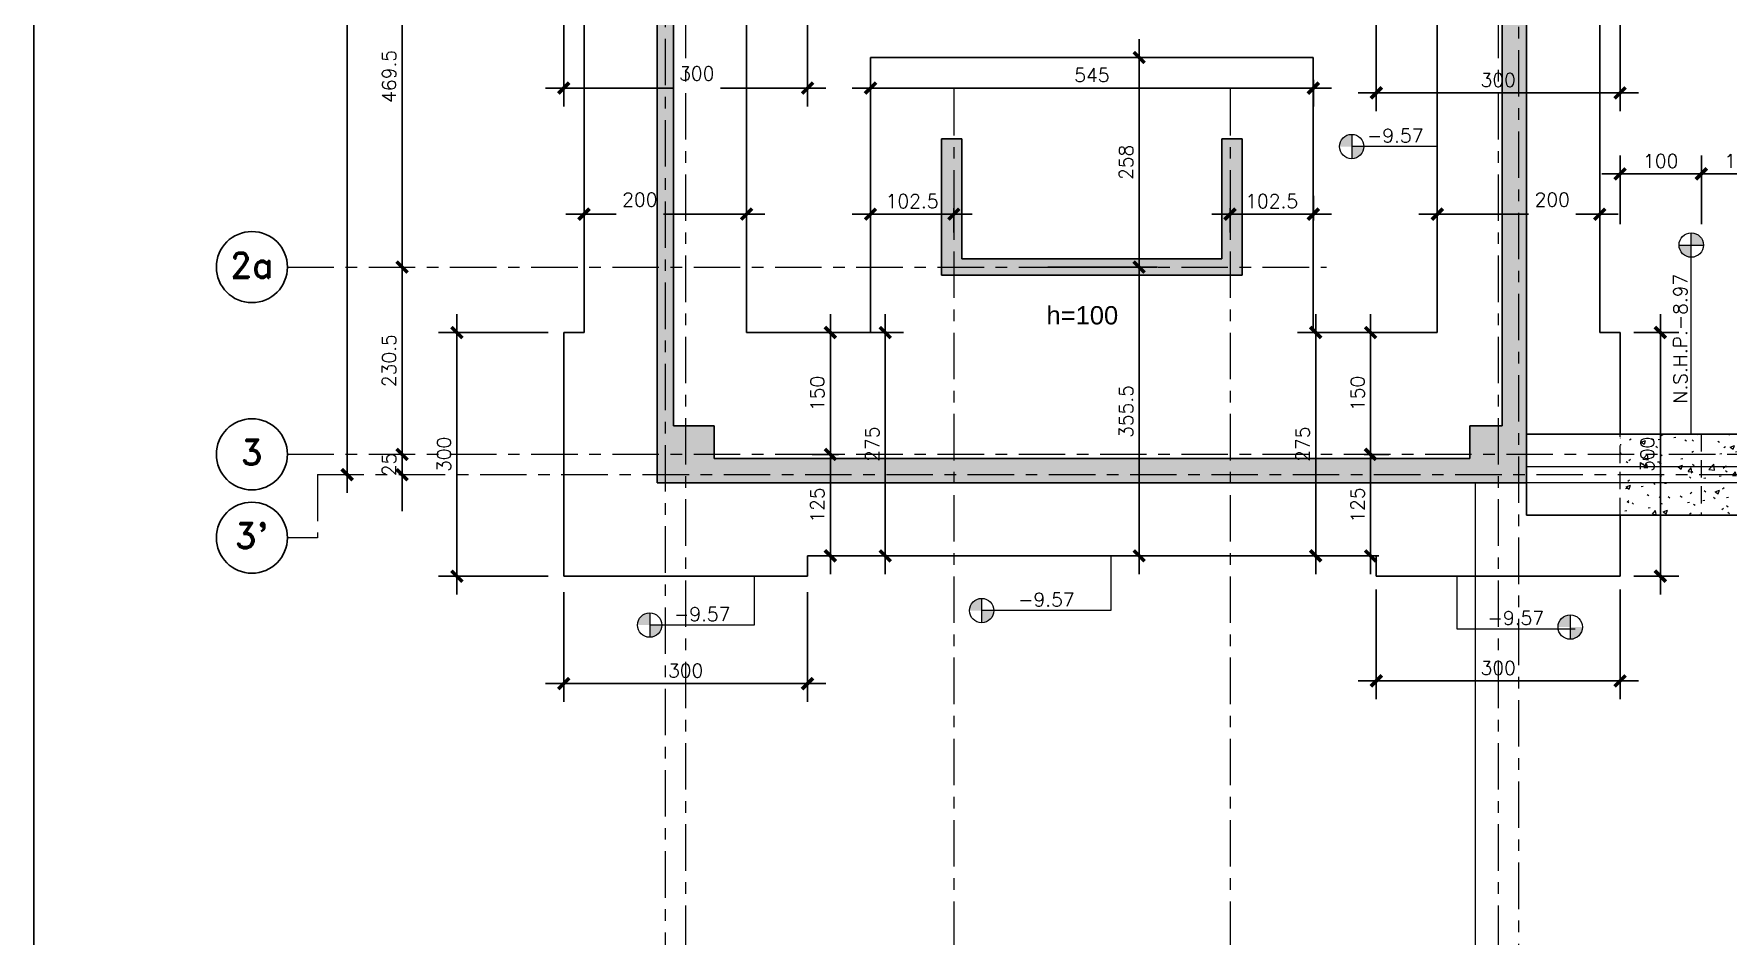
# Model space of a CAD drawing. Extents: x -4 to 6083, y -4 to 8618.
# Drawn here: x 0 to 2085, y 4202 to 5313 of the extents above; entities that cross this region are included whole.
import ezdxf

# ---------------------------------------------------------------- set-up
doc = ezdxf.new("R2010")
doc.units = 0
doc.header["$LTSCALE"] = 45
doc.header["$MEASUREMENT"] = 0
doc.linetypes.add('Grid Line', pattern=[2.2225, 1.27, -0.3175, 0.3175, -0.3175])
doc.linetypes.add('RLE-PROYECCION', pattern=[0.71438, 0.47625, -0.23813])
doc.layers.get('0').update_dxf_attribs({"linetype": 'CONTINUOUS'})
for name, color, linetype, lineweight in [('A-GENM', 6, 'CONTINUOUS', 15), ('RLE-EJE', 3, 'CONTINUOUS', 25), ('RLE-EJES', 1, 'Grid Line', 9), ('RLE-FUNDACION', 6, 'CONTINUOUS', 25), ('RLE-LOSA', 3, 'CONTINUOUS', 15), ('RLE-MURO', 5, 'CONTINUOUS', 25), ('RLE-NIVELES', 3, 'CONTINUOUS', 9), ('RLE-PROYECCION', 2, 'RLE-PROYECCION', 15), ('RLE-SOLID', 252, 'CONTINUOUS', 15), ('RLE-TEXTO-1', 9, 'CONTINUOUS', 9), ('RLE-VIGA', 3, 'CONTINUOUS', 15)]:
    doc.layers.add(name, color=color, linetype=linetype, lineweight=lineweight)
for name, color, linetype in [('RLA-COTAS', 2, 'CONTINUOUS'), ('RLA-COTAS1', 2, 'CONTINUOUS'), ('RLA-FORMATO', 7, 'CONTINUOUS'), ('RLA-SOLID', 252, 'CONTINUOUS')]:
    doc.layers.add(name, color=color, linetype=linetype)
doc.styles.add('Arial_3', font='arial.ttf', dxfattribs={"height": 16.875})
doc.styles.add('ROMAND', font='romand', dxfattribs={"height": 31.5})
doc.styles.add('ROMANS', font='ROMANS.shx', dxfattribs={"height": 16.875})
doc.dimstyles.new('ING-75', dxfattribs={"dimscale": 75, "dimtxt": 0.27, "dimasz": 0.3, "dimexe": 0, "dimexo": 0, "dimgap": 0.1, "dimtad": 1, "dimdec": 1, "dimzin": 12, "dimdsep": 46, "dimtxsty": 'ROMANS', "dimblk": 'TICK1', "dimblk1": 'TICK1', "dimblk2": 'TICK1', "dimcen": 0.09, "dimclrd": 2, "dimclre": 1, "dimclrt": 3, "dimadec": 0, "dimazin": 0, "dimtfac": 1, "dimtdec": 0, "dimtix": 1, "dimtmove": 2, "dimatfit": 3, "dimldrblk": 'TICK1', "dimfxl": 0, "dimfxlon": 1, "dimtolj": 1, "dimtzin": 0, "dimarcsym": 0})

# ---------------------------------------------------------------- blocks, each defined once
blk = doc.blocks.new('TICK1')
at = {"color": 2}
for points in [[(0, 0), (-1, 0)], [(0, 0), (1, 0)]]:
    blk.add_lwpolyline(points, dxfattribs=at)
at = {"color": 2, "const_width": 0.2}
blk.add_lwpolyline([(-0.3, -0.3), (0.3, 0.3)], dxfattribs=at)
blk = doc.blocks.new('*D49')
at = {"layer": 'RLA-COTAS', "color": 2, "lineweight": -2, "transparency": 16777216}
blk.add_line((385.6, 7252.6), (385.6, 4792.6), dxfattribs=at)
at = {"layer": 'RLA-COTAS', "color": 2, "lineweight": -2, "transparency": 16777216, "xscale": 22.5, "yscale": 22.5, "zscale": 22.5}
for p, rotation in [((385.6, 7275.1), 90), ((385.6, 4770.1), 270)]:
    blk.add_blockref('TICK1', p, dxfattribs=dict(at, rotation=rotation))
at = {"layer": 'RLA-COTAS', "color": 3, "transparency": 16777216, "insert": (369.7, 6022.6), "char_height": 16.88, "attachment_point": 5, "rotation": 90, "style": 'ROMANS'}
blk.add_mtext('\\A1;2505', dxfattribs=at)
blk = doc.blocks.new('*D57')
at = {"layer": 'RLA-COTAS', "color": 2, "lineweight": -2, "transparency": 16777216}
blk.add_line((453.1, 5472.6), (453.1, 5048.1), dxfattribs=at)
at = {"layer": 'RLA-COTAS', "color": 2, "lineweight": -2, "transparency": 16777216, "xscale": 22.5, "yscale": 22.5, "zscale": 22.5}
for p, rotation in [((453.1, 5495.1), 90), ((453.1, 5025.6), 270)]:
    blk.add_blockref('TICK1', p, dxfattribs=dict(at, rotation=rotation))
at = {"layer": 'RLA-COTAS', "color": 3, "transparency": 16777216, "insert": (437.2, 5260.4), "char_height": 16.88, "attachment_point": 5, "rotation": 90, "style": 'ROMANS'}
blk.add_mtext('\\A1;469.5', dxfattribs=at)
blk = doc.blocks.new('*D58')
at = {"layer": 'RLA-COTAS', "color": 2, "lineweight": -2, "transparency": 16777216}
blk.add_line((453.1, 5003.1), (453.1, 4817.6), dxfattribs=at)
at = {"layer": 'RLA-COTAS', "color": 2, "lineweight": -2, "transparency": 16777216, "xscale": 22.5, "yscale": 22.5, "zscale": 22.5}
for p, rotation in [((453.1, 5025.6), 90), ((453.1, 4795.1), 270)]:
    blk.add_blockref('TICK1', p, dxfattribs=dict(at, rotation=rotation))
at = {"layer": 'RLA-COTAS', "color": 3, "transparency": 16777216, "insert": (437.2, 4910.4), "char_height": 16.88, "attachment_point": 5, "rotation": 90, "style": 'ROMANS'}
blk.add_mtext('\\A1;230.5', dxfattribs=at)
blk = doc.blocks.new('*D59')
at = {"layer": 'RLA-COTAS', "color": 2, "lineweight": -2, "transparency": 16777216}
for p, q in [((453.1, 4817.6), (453.1, 4840.1)), ((453.1, 4795.1), (453.1, 4770.1)), ((453.1, 4747.6), (453.1, 4725.1))]:
    blk.add_line(p, q, dxfattribs=at)
at = {"layer": 'RLA-COTAS', "color": 2, "lineweight": -2, "transparency": 16777216, "xscale": 22.5, "yscale": 22.5, "zscale": 22.5}
for p, rotation in [((453.1, 4795.1), 270), ((453.1, 4770.1), 90)]:
    blk.add_blockref('TICK1', p, dxfattribs=dict(at, rotation=rotation))
at = {"layer": 'RLA-COTAS', "color": 3, "transparency": 16777216, "insert": (437.2, 4782.6), "char_height": 16.88, "attachment_point": 5, "rotation": 90, "style": 'ROMANS'}
blk.add_mtext('\\A1;25', dxfattribs=at)
blk = doc.blocks.new('*D60')
at = {"layer": 'RLA-COTAS1', "color": 1, "lineweight": -2, "transparency": 16777216}
for p, q in [((652.1, 4625.4), (652.1, 4490.4)), ((952.1, 4625.4), (952.1, 4490.4))]:
    blk.add_line(p, q, dxfattribs=at)
at = {"layer": 'RLA-COTAS1', "color": 2, "lineweight": -2, "transparency": 16777216}
blk.add_line((674.6, 4512.9), (929.6, 4512.9), dxfattribs=at)
at = {"layer": 'RLA-COTAS1', "color": 2, "lineweight": -2, "transparency": 16777216, "xscale": 22.5, "yscale": 22.5, "zscale": 22.5, "rotation": 180}
blk.add_blockref('TICK1', (652.1, 4512.9), dxfattribs=at)
at = {"layer": 'RLA-COTAS1', "color": 2, "lineweight": -2, "transparency": 16777216, "xscale": 22.5, "yscale": 22.5, "zscale": 22.5}
blk.add_blockref('TICK1', (952.1, 4512.9), dxfattribs=at)
at = {"layer": 'RLA-COTAS1', "color": 3, "transparency": 16777216, "insert": (802.1, 4528.9), "char_height": 16.88, "attachment_point": 5, "style": 'ROMANS'}
blk.add_mtext('\\A1;300', dxfattribs=at)
blk = doc.blocks.new('*D61')
at = {"layer": 'RLA-COTAS1', "color": 1, "lineweight": -2, "transparency": 16777216}
for p, q in [((633.1, 4945.1), (498.1, 4945.1)), ((633.1, 4645.1), (498.1, 4645.1))]:
    blk.add_line(p, q, dxfattribs=at)
at = {"layer": 'RLA-COTAS1', "color": 2, "lineweight": -2, "transparency": 16777216}
blk.add_line((520.6, 4667.6), (520.6, 4922.6), dxfattribs=at)
at = {"layer": 'RLA-COTAS1', "color": 2, "lineweight": -2, "transparency": 16777216, "xscale": 22.5, "yscale": 22.5, "zscale": 22.5}
for p, rotation in [((520.6, 4945.1), 90), ((520.6, 4645.1), 270)]:
    blk.add_blockref('TICK1', p, dxfattribs=dict(at, rotation=rotation))
at = {"layer": 'RLA-COTAS1', "color": 3, "transparency": 16777216, "insert": (504.7, 4795.1), "char_height": 16.88, "attachment_point": 5, "rotation": 90, "style": 'ROMANS'}
blk.add_mtext('\\A1;300', dxfattribs=at)
blk = doc.blocks.new('*D62')
at = {"layer": 'RLA-COTAS1', "color": 1, "lineweight": -2, "transparency": 16777216}
for p, q in [((1652.1, 4628.7), (1652.1, 4493.7)), ((1952.1, 4628.7), (1952.1, 4493.7))]:
    blk.add_line(p, q, dxfattribs=at)
at = {"layer": 'RLA-COTAS1', "color": 2, "lineweight": -2, "transparency": 16777216}
blk.add_line((1674.6, 4516.2), (1929.6, 4516.2), dxfattribs=at)
at = {"layer": 'RLA-COTAS1', "color": 2, "lineweight": -2, "transparency": 16777216, "xscale": 22.5, "yscale": 22.5, "zscale": 22.5, "rotation": 180}
blk.add_blockref('TICK1', (1652.1, 4516.2), dxfattribs=at)
at = {"layer": 'RLA-COTAS1', "color": 2, "lineweight": -2, "transparency": 16777216, "xscale": 22.5, "yscale": 22.5, "zscale": 22.5}
blk.add_blockref('TICK1', (1952.1, 4516.2), dxfattribs=at)
at = {"layer": 'RLA-COTAS1', "color": 3, "transparency": 16777216, "insert": (1802.1, 4532.2), "char_height": 16.88, "attachment_point": 5, "style": 'ROMANS'}
blk.add_mtext('\\A1;300', dxfattribs=at)
blk = doc.blocks.new('*D63')
at = {"layer": 'RLA-COTAS1', "color": 1, "lineweight": -2, "transparency": 16777216}
for p, q in [((1969.1, 4945.1), (2024.2, 4945.1)), ((1969.1, 4645.1), (2024.2, 4645.1))]:
    blk.add_line(p, q, dxfattribs=at)
at = {"layer": 'RLA-COTAS1', "color": 2, "lineweight": -2, "transparency": 16777216}
blk.add_line((2001.7, 4922.6), (2001.7, 4667.6), dxfattribs=at)
at = {"layer": 'RLA-COTAS1', "color": 2, "lineweight": -2, "transparency": 16777216, "xscale": 22.5, "yscale": 22.5, "zscale": 22.5}
for p, rotation in [((2001.7, 4945.1), 90), ((2001.7, 4645.1), 270)]:
    blk.add_blockref('TICK1', p, dxfattribs=dict(at, rotation=rotation))
at = {"layer": 'RLA-COTAS1', "color": 3, "transparency": 16777216, "insert": (1985.7, 4795.1), "char_height": 16.88, "attachment_point": 5, "rotation": 90, "style": 'ROMANS'}
blk.add_mtext('\\A1;300', dxfattribs=at)
blk = doc.blocks.new('*D64')
at = {"layer": 'RLA-COTAS1', "color": 1, "lineweight": -2, "transparency": 16777216}
for p, q in [((1652.1, 5352.6), (1652.1, 5217.6)), ((1952.1, 5352.6), (1952.1, 5217.6))]:
    blk.add_line(p, q, dxfattribs=at)
at = {"layer": 'RLA-COTAS1', "color": 2, "lineweight": -2, "transparency": 16777216}
blk.add_line((1674.6, 5240.1), (1929.6, 5240.1), dxfattribs=at)
at = {"layer": 'RLA-COTAS1', "color": 2, "lineweight": -2, "transparency": 16777216, "xscale": 22.5, "yscale": 22.5, "zscale": 22.5, "rotation": 180}
blk.add_blockref('TICK1', (1652.1, 5240.1), dxfattribs=at)
at = {"layer": 'RLA-COTAS1', "color": 2, "lineweight": -2, "transparency": 16777216, "xscale": 22.5, "yscale": 22.5, "zscale": 22.5}
blk.add_blockref('TICK1', (1952.1, 5240.1), dxfattribs=at)
at = {"layer": 'RLA-COTAS1', "color": 3, "transparency": 16777216, "insert": (1802.1, 5256), "char_height": 16.88, "attachment_point": 5, "style": 'ROMANS'}
blk.add_mtext('\\A1;300', dxfattribs=at)
blk = doc.blocks.new('*D99')
at = {"layer": 'RLA-COTAS1', "color": 1, "lineweight": -2, "transparency": 16777216}
for p, q in [((677.1, 5110.4), (677.1, 5068.3)), ((877.1, 5101), (877.1, 5068.3))]:
    blk.add_line(p, q, dxfattribs=at)
at = {"layer": 'RLA-COTAS1', "color": 2, "lineweight": -2, "transparency": 16777216}
for p, q in [((699.6, 5090.8), (716.5, 5090.8)), ((854.6, 5090.8), (774.9, 5090.8))]:
    blk.add_line(p, q, dxfattribs=at)
at = {"layer": 'RLA-COTAS1', "color": 2, "lineweight": -2, "transparency": 16777216, "xscale": 22.5, "yscale": 22.5, "zscale": 22.5, "rotation": 180}
blk.add_blockref('TICK1', (677.1, 5090.8), dxfattribs=at)
at = {"layer": 'RLA-COTAS1', "color": 2, "lineweight": -2, "transparency": 16777216, "xscale": 22.5, "yscale": 22.5, "zscale": 22.5}
blk.add_blockref('TICK1', (877.1, 5090.8), dxfattribs=at)
at = {"layer": 'RLA-COTAS1', "color": 3, "transparency": 16777216, "insert": (724, 5117.2), "char_height": 16.88, "attachment_point": 1, "line_spacing_factor": 0.941778, "style": 'ROMANS'}
blk.add_mtext('\\A1;200', dxfattribs=at)
blk = doc.blocks.new('*D100')
at = {"layer": 'RLA-COTAS1', "color": 1, "lineweight": -2, "transparency": 16777216}
for p, q in [((1029.6, 5098.3), (1029.6, 5068.3)), ((1132.1, 5098.3), (1132.1, 5068.3))]:
    blk.add_line(p, q, dxfattribs=at)
at = {"layer": 'RLA-COTAS1', "color": 2, "lineweight": -2, "transparency": 16777216}
blk.add_line((1052.1, 5090.8), (1109.6, 5090.8), dxfattribs=at)
at = {"layer": 'RLA-COTAS1', "color": 2, "lineweight": -2, "transparency": 16777216, "xscale": 22.5, "yscale": 22.5, "zscale": 22.5, "rotation": 180}
blk.add_blockref('TICK1', (1029.6, 5090.8), dxfattribs=at)
at = {"layer": 'RLA-COTAS1', "color": 2, "lineweight": -2, "transparency": 16777216, "xscale": 22.5, "yscale": 22.5, "zscale": 22.5}
blk.add_blockref('TICK1', (1132.1, 5090.8), dxfattribs=at)
at = {"layer": 'RLA-COTAS1', "color": 3, "transparency": 16777216, "insert": (1080.8, 5106.8), "char_height": 16.88, "attachment_point": 5, "style": 'ROMANS'}
blk.add_mtext('\\A1;102.5', dxfattribs=at)
blk = doc.blocks.new('*D101')
at = {"layer": 'RLA-COTAS1', "color": 1, "lineweight": -2, "transparency": 16777216}
for p, q in [((1574.6, 5083), (1574.6, 5113.3)), ((1472.1, 5098.3), (1472.1, 5068.3))]:
    blk.add_line(p, q, dxfattribs=at)
at = {"layer": 'RLA-COTAS1', "color": 2, "lineweight": -2, "transparency": 16777216}
blk.add_line((1494.6, 5090.8), (1552.1, 5090.8), dxfattribs=at)
at = {"layer": 'RLA-COTAS1', "color": 2, "lineweight": -2, "transparency": 16777216, "xscale": 22.5, "yscale": 22.5, "zscale": 22.5, "rotation": 180}
blk.add_blockref('TICK1', (1472.1, 5090.8), dxfattribs=at)
at = {"layer": 'RLA-COTAS1', "color": 2, "lineweight": -2, "transparency": 16777216, "xscale": 22.5, "yscale": 22.5, "zscale": 22.5}
blk.add_blockref('TICK1', (1574.6, 5090.8), dxfattribs=at)
at = {"layer": 'RLA-COTAS1', "color": 3, "transparency": 16777216, "insert": (1523.3, 5106.8), "char_height": 16.88, "attachment_point": 5, "style": 'ROMANS'}
blk.add_mtext('\\A1;102.5', dxfattribs=at)
blk = doc.blocks.new('*D103')
at = {"layer": 'RLA-COTAS1', "color": 1, "lineweight": -2, "transparency": 16777216}
for p, q in [((652.1, 5358.5), (652.1, 5223.5)), ((952.1, 5358.5), (952.1, 5223.5))]:
    blk.add_line(p, q, dxfattribs=at)
at = {"layer": 'RLA-COTAS1', "color": 2, "lineweight": -2, "transparency": 16777216}
for p, q in [((674.6, 5246), (786.6, 5246)), ((929.6, 5246), (845, 5246))]:
    blk.add_line(p, q, dxfattribs=at)
at = {"layer": 'RLA-COTAS1', "color": 2, "lineweight": -2, "transparency": 16777216, "xscale": 22.5, "yscale": 22.5, "zscale": 22.5, "rotation": 180}
blk.add_blockref('TICK1', (652.1, 5246), dxfattribs=at)
at = {"layer": 'RLA-COTAS1', "color": 2, "lineweight": -2, "transparency": 16777216, "xscale": 22.5, "yscale": 22.5, "zscale": 22.5}
blk.add_blockref('TICK1', (952.1, 5246), dxfattribs=at)
at = {"layer": 'RLA-COTAS1', "color": 3, "transparency": 16777216, "insert": (794.1, 5272.4), "char_height": 16.88, "attachment_point": 1, "line_spacing_factor": 0.941778, "style": 'ROMANS'}
blk.add_mtext('\\A1;300', dxfattribs=at)
blk = doc.blocks.new('*D104')
at = {"layer": 'RLA-COTAS1', "color": 1, "lineweight": -2, "transparency": 16777216}
for p, q in [((987.7, 4945.1), (957.7, 4945.1)), ((990.4, 4795.1), (957.7, 4795.1))]:
    blk.add_line(p, q, dxfattribs=at)
at = {"layer": 'RLA-COTAS1', "color": 2, "lineweight": -2, "transparency": 16777216}
blk.add_line((980.2, 4922.6), (980.2, 4817.6), dxfattribs=at)
at = {"layer": 'RLA-COTAS1', "color": 2, "lineweight": -2, "transparency": 16777216, "xscale": 22.5, "yscale": 22.5, "zscale": 22.5}
for p, rotation in [((980.2, 4945.1), 90), ((980.2, 4795.1), 270)]:
    blk.add_blockref('TICK1', p, dxfattribs=dict(at, rotation=rotation))
at = {"layer": 'RLA-COTAS1', "color": 3, "transparency": 16777216, "insert": (964.3, 4870.1), "char_height": 16.88, "attachment_point": 5, "rotation": 90, "style": 'ROMANS'}
blk.add_mtext('\\A1;150', dxfattribs=at)
blk = doc.blocks.new('*D105')
at = {"layer": 'RLA-COTAS1', "color": 1, "lineweight": -2, "transparency": 16777216}
for p, q in [((990.4, 4795.1), (957.7, 4795.1)), ((990.4, 4670.1), (957.7, 4670.1))]:
    blk.add_line(p, q, dxfattribs=at)
at = {"layer": 'RLA-COTAS1', "color": 2, "lineweight": -2, "transparency": 16777216}
blk.add_line((980.2, 4772.6), (980.2, 4692.6), dxfattribs=at)
at = {"layer": 'RLA-COTAS1', "color": 2, "lineweight": -2, "transparency": 16777216, "xscale": 22.5, "yscale": 22.5, "zscale": 22.5}
for p, rotation in [((980.2, 4795.1), 90), ((980.2, 4670.1), 270)]:
    blk.add_blockref('TICK1', p, dxfattribs=dict(at, rotation=rotation))
at = {"layer": 'RLA-COTAS1', "color": 3, "transparency": 16777216, "insert": (964.3, 4732.6), "char_height": 16.88, "attachment_point": 5, "rotation": 90, "style": 'ROMANS'}
blk.add_mtext('\\A1;125', dxfattribs=at)
blk = doc.blocks.new('*D106')
at = {"layer": 'RLA-COTAS1', "color": 1, "lineweight": -2, "transparency": 16777216}
for p, q in [((935.2, 4945.1), (1070.2, 4945.1)), ((963.8, 4670.1), (1070.2, 4670.1))]:
    blk.add_line(p, q, dxfattribs=at)
at = {"layer": 'RLA-COTAS1', "color": 2, "lineweight": -2, "transparency": 16777216}
blk.add_line((1047.7, 4692.6), (1047.7, 4922.6), dxfattribs=at)
at = {"layer": 'RLA-COTAS1', "color": 2, "lineweight": -2, "transparency": 16777216, "xscale": 22.5, "yscale": 22.5, "zscale": 22.5}
for p, rotation in [((1047.7, 4945.1), 90), ((1047.7, 4670.1), 270)]:
    blk.add_blockref('TICK1', p, dxfattribs=dict(at, rotation=rotation))
at = {"layer": 'RLA-COTAS1', "color": 3, "transparency": 16777216, "insert": (1031.8, 4807.6), "char_height": 16.88, "attachment_point": 5, "rotation": 90, "style": 'ROMANS'}
blk.add_mtext('\\A1;275', dxfattribs=at)
blk = doc.blocks.new('*D107')
at = {"layer": 'RLA-COTAS1', "color": 1, "lineweight": -2, "transparency": 16777216}
for p, q in [((1247.7, 5025.6), (1382.7, 5025.6)), ((1340.6, 4670.1), (1382.7, 4670.1))]:
    blk.add_line(p, q, dxfattribs=at)
at = {"layer": 'RLA-COTAS1', "color": 2, "lineweight": -2, "transparency": 16777216}
blk.add_line((1360.2, 4692.6), (1360.2, 5003.1), dxfattribs=at)
at = {"layer": 'RLA-COTAS1', "color": 2, "lineweight": -2, "transparency": 16777216, "xscale": 22.5, "yscale": 22.5, "zscale": 22.5}
for p, rotation in [((1360.2, 5025.6), 90), ((1360.2, 4670.1), 270)]:
    blk.add_blockref('TICK1', p, dxfattribs=dict(at, rotation=rotation))
at = {"layer": 'RLA-COTAS1', "color": 3, "transparency": 16777216, "insert": (1344.2, 4847.9), "char_height": 16.88, "attachment_point": 5, "rotation": 90, "style": 'ROMANS'}
blk.add_mtext('\\A1;355.5', dxfattribs=at)
blk = doc.blocks.new('*D108')
at = {"layer": 'RLA-COTAS1', "color": 1, "lineweight": -2, "transparency": 16777216}
for p, q in [((1340.6, 5283.6), (1382.7, 5283.6)), ((1247.7, 5025.6), (1382.7, 5025.6))]:
    blk.add_line(p, q, dxfattribs=at)
at = {"layer": 'RLA-COTAS1', "color": 2, "lineweight": -2, "transparency": 16777216}
blk.add_line((1360.2, 5048.1), (1360.2, 5261.1), dxfattribs=at)
at = {"layer": 'RLA-COTAS1', "color": 2, "lineweight": -2, "transparency": 16777216, "xscale": 22.5, "yscale": 22.5, "zscale": 22.5}
for p, rotation in [((1360.2, 5283.6), 90), ((1360.2, 5025.6), 270)]:
    blk.add_blockref('TICK1', p, dxfattribs=dict(at, rotation=rotation))
at = {"layer": 'RLA-COTAS1', "color": 3, "transparency": 16777216, "insert": (1344.2, 5154.6), "char_height": 16.88, "attachment_point": 5, "rotation": 90, "style": 'ROMANS'}
blk.add_mtext('\\A1;258', dxfattribs=at)
blk = doc.blocks.new('*D109')
at = {"layer": 'RLA-COTAS1', "color": 1, "lineweight": -2, "transparency": 16777216}
for p, q in [((1574.6, 5256.2), (1574.6, 5223.5)), ((1029.6, 5253.5), (1029.6, 5223.5))]:
    blk.add_line(p, q, dxfattribs=at)
at = {"layer": 'RLA-COTAS1', "color": 2, "lineweight": -2, "transparency": 16777216}
blk.add_line((1052.1, 5246), (1552.1, 5246), dxfattribs=at)
at = {"layer": 'RLA-COTAS1', "color": 2, "lineweight": -2, "transparency": 16777216, "xscale": 22.5, "yscale": 22.5, "zscale": 22.5, "rotation": 180}
blk.add_blockref('TICK1', (1029.6, 5246), dxfattribs=at)
at = {"layer": 'RLA-COTAS1', "color": 2, "lineweight": -2, "transparency": 16777216, "xscale": 22.5, "yscale": 22.5, "zscale": 22.5}
blk.add_blockref('TICK1', (1574.6, 5246), dxfattribs=at)
at = {"layer": 'RLA-COTAS1', "color": 3, "transparency": 16777216, "insert": (1302.1, 5262), "char_height": 16.88, "attachment_point": 5, "style": 'ROMANS'}
blk.add_mtext('\\A1;545', dxfattribs=at)
blk = doc.blocks.new('*D110')
at = {"layer": 'RLA-COTAS1', "color": 1, "lineweight": -2, "transparency": 16777216}
for p, q in [((1727.1, 5098.3), (1727.1, 5068.3)), ((1927.1, 5098.3), (1927.1, 5068.3))]:
    blk.add_line(p, q, dxfattribs=at)
at = {"layer": 'RLA-COTAS1', "color": 2, "lineweight": -2, "transparency": 16777216}
for p, q in [((1749.6, 5090.8), (1839.4, 5090.8)), ((1904.6, 5090.8), (1897.8, 5090.8))]:
    blk.add_line(p, q, dxfattribs=at)
at = {"layer": 'RLA-COTAS1', "color": 2, "lineweight": -2, "transparency": 16777216, "xscale": 22.5, "yscale": 22.5, "zscale": 22.5, "rotation": 180}
blk.add_blockref('TICK1', (1727.1, 5090.8), dxfattribs=at)
at = {"layer": 'RLA-COTAS1', "color": 2, "lineweight": -2, "transparency": 16777216, "xscale": 22.5, "yscale": 22.5, "zscale": 22.5}
blk.add_blockref('TICK1', (1927.1, 5090.8), dxfattribs=at)
at = {"layer": 'RLA-COTAS1', "color": 3, "transparency": 16777216, "insert": (1846.9, 5117.2), "char_height": 16.88, "attachment_point": 1, "line_spacing_factor": 0.941778, "style": 'ROMANS'}
blk.add_mtext('\\A1;200', dxfattribs=at)
blk = doc.blocks.new('*D111')
at = {"layer": 'RLA-COTAS1', "color": 1, "lineweight": -2, "transparency": 16777216}
for p, q in [((1637.2, 4945.1), (1667.5, 4945.1)), ((1637.2, 4795.1), (1667.5, 4795.1))]:
    blk.add_line(p, q, dxfattribs=at)
at = {"layer": 'RLA-COTAS1', "color": 2, "lineweight": -2, "transparency": 16777216}
blk.add_line((1645, 4922.6), (1645, 4817.6), dxfattribs=at)
at = {"layer": 'RLA-COTAS1', "color": 2, "lineweight": -2, "transparency": 16777216, "xscale": 22.5, "yscale": 22.5, "zscale": 22.5}
for p, rotation in [((1645, 4945.1), 90), ((1645, 4795.1), 270)]:
    blk.add_blockref('TICK1', p, dxfattribs=dict(at, rotation=rotation))
at = {"layer": 'RLA-COTAS1', "color": 3, "transparency": 16777216, "insert": (1629.1, 4870.1), "char_height": 16.88, "attachment_point": 5, "rotation": 90, "style": 'ROMANS'}
blk.add_mtext('\\A1;150', dxfattribs=at)
blk = doc.blocks.new('*D112')
at = {"layer": 'RLA-COTAS1', "color": 1, "lineweight": -2, "transparency": 16777216}
for p, q in [((1637.2, 4795.1), (1667.5, 4795.1)), ((1655.2, 4670.1), (1622.5, 4670.1))]:
    blk.add_line(p, q, dxfattribs=at)
at = {"layer": 'RLA-COTAS1', "color": 2, "lineweight": -2, "transparency": 16777216}
blk.add_line((1645, 4772.6), (1645, 4692.6), dxfattribs=at)
at = {"layer": 'RLA-COTAS1', "color": 2, "lineweight": -2, "transparency": 16777216, "xscale": 22.5, "yscale": 22.5, "zscale": 22.5}
for p, rotation in [((1645, 4795.1), 90), ((1645, 4670.1), 270)]:
    blk.add_blockref('TICK1', p, dxfattribs=dict(at, rotation=rotation))
at = {"layer": 'RLA-COTAS1', "color": 3, "transparency": 16777216, "insert": (1629.1, 4732.6), "char_height": 16.88, "attachment_point": 5, "rotation": 90, "style": 'ROMANS'}
blk.add_mtext('\\A1;125', dxfattribs=at)
blk = doc.blocks.new('*D113')
at = {"layer": 'RLA-COTAS1', "color": 1, "lineweight": -2, "transparency": 16777216}
for p, q in [((1625.5, 4945.1), (1555, 4945.1)), ((1605.1, 4670.1), (1555, 4670.1))]:
    blk.add_line(p, q, dxfattribs=at)
at = {"layer": 'RLA-COTAS1', "color": 2, "lineweight": -2, "transparency": 16777216}
blk.add_line((1577.5, 4922.6), (1577.5, 4692.6), dxfattribs=at)
at = {"layer": 'RLA-COTAS1', "color": 2, "lineweight": -2, "transparency": 16777216, "xscale": 22.5, "yscale": 22.5, "zscale": 22.5}
for p, rotation in [((1577.5, 4945.1), 90), ((1577.5, 4670.1), 270)]:
    blk.add_blockref('TICK1', p, dxfattribs=dict(at, rotation=rotation))
at = {"layer": 'RLA-COTAS1', "color": 3, "transparency": 16777216, "insert": (1561.6, 4807.6), "char_height": 16.88, "attachment_point": 5, "rotation": 90, "style": 'ROMANS'}
blk.add_mtext('\\A1;275', dxfattribs=at)
blk = doc.blocks.new('*D178')
at = {"layer": 'RLA-COTAS1', "color": 1, "lineweight": -2, "transparency": 16777216}
for p, q in [((1952.1, 5078.3), (1952.1, 5162.9)), ((2052.1, 5078.3), (2052.1, 5162.9))]:
    blk.add_line(p, q, dxfattribs=at)
at = {"layer": 'RLA-COTAS1', "color": 2, "lineweight": -2, "transparency": 16777216}
blk.add_line((1974.6, 5140.4), (2029.6, 5140.4), dxfattribs=at)
at = {"layer": 'RLA-COTAS1', "color": 2, "lineweight": -2, "transparency": 16777216, "xscale": 22.5, "yscale": 22.5, "zscale": 22.5, "rotation": 180}
blk.add_blockref('TICK1', (1952.1, 5140.4), dxfattribs=at)
at = {"layer": 'RLA-COTAS1', "color": 2, "lineweight": -2, "transparency": 16777216, "xscale": 22.5, "yscale": 22.5, "zscale": 22.5}
blk.add_blockref('TICK1', (2052.1, 5140.4), dxfattribs=at)
at = {"layer": 'RLA-COTAS1', "color": 3, "transparency": 16777216, "insert": (2002.1, 5156.3), "char_height": 16.88, "attachment_point": 5, "style": 'ROMANS'}
blk.add_mtext('\\A1;100', dxfattribs=at)
blk = doc.blocks.new('*D179')
at = {"layer": 'RLA-COTAS1', "color": 1, "lineweight": -2, "transparency": 16777216}
for p, q in [((2052.1, 5078.3), (2052.1, 5162.9)), ((2152.1, 5078.3), (2152.1, 5162.9))]:
    blk.add_line(p, q, dxfattribs=at)
at = {"layer": 'RLA-COTAS1', "color": 2, "lineweight": -2, "transparency": 16777216}
blk.add_line((2129.6, 5140.4), (2074.6, 5140.4), dxfattribs=at)
at = {"layer": 'RLA-COTAS1', "color": 2, "lineweight": -2, "transparency": 16777216, "xscale": 22.5, "yscale": 22.5, "zscale": 22.5, "rotation": 180}
blk.add_blockref('TICK1', (2052.1, 5140.4), dxfattribs=at)
at = {"layer": 'RLA-COTAS1', "color": 2, "lineweight": -2, "transparency": 16777216, "xscale": 22.5, "yscale": 22.5, "zscale": 22.5}
blk.add_blockref('TICK1', (2152.1, 5140.4), dxfattribs=at)
at = {"layer": 'RLA-COTAS1', "color": 3, "transparency": 16777216, "insert": (2102.1, 5156.3), "char_height": 16.88, "attachment_point": 5, "style": 'ROMANS'}
blk.add_mtext('\\A1;100', dxfattribs=at)

msp = doc.modelspace()

# ---------------------------------------------------------------- hatches: boundary and pattern name
at = {"layer": 'A-GENM'}
h = msp.add_hatch(dxfattribs=at)
h.set_pattern_fill('FP_1', color=1, style=0, pattern_type=2)
h.set_pattern_definition([(50, (2192.69, 3632.44), (54.6555, -4.7815), [5.715, -62.865]), (355, (2192.69, 3632.44), (-10.5728, 57.3166), [4.572, -50.292]), (100.451, (2197.245, 3632.04), (44.0828, 52.535), [4.857, -53.427]), (46.184, (2192.69, 3647.68), (81.3237, -12.613), [8.572, -94.297]), (96.636, (2199.47, 3646.63), (71.221, 74.2287), [7.286, -80.141]), (351.184, (2192.69, 3647.68), (71.2217, 74.2274), [6.858, -75.438]), (21, (2200.31, 3643.87), (45.4846, -30.6795), [5.715, -62.865]), (326, (2200.31, 3643.87), (18.5405, 55.256), [4.572, -50.292]), (71.451, (2204.1, 3641.31), (64.025, 24.5763), [4.857, -53.427]), (37.5, (2192.69, 3632.439), (0.9261, 25.36672), [2.515, -47.168, 2.515, -48.539, -50.483]), (37.5, (2192.69, 3632.439), (0.9261, 25.36672), [-100.736, 2.515, -47.968]), (7.5, (2192.69, 3632.44), (20.0456, 30.0546), [2.515, -26.594, 2.515, -46.025, -19.241]), (7.5, (2192.69, 3632.44), (20.0456, 30.0546), [-77.648, 2.515, -16.726]), (327.5, (2175.697, 3632.439), (40.6768, -1.71882), [2.515, -16.535, 2.515, -56.921, -78.867]), (327.5, (2175.697, 3632.439), (40.6768, -1.71882), [-78.486, 2.515, -76.352]), (317.5, (2168.077, 3632.44), (44.4383, 7.6279), [2.515, -22.25, 2.515, -36.957, -56.007]), (317.5, (2168.077, 3632.44), (44.4383, 7.6279), [-64.237, 2.515, -53.492])])
h.paths.add_polyline_path([(2552.065, 4720.123), (2552.065, 4820.128), (1977.448, 4820.128), (1977.448, 4720.123), (2008.178, 4720.123)])
h.paths.add_polyline_path([(1952.065, 4720.123), (1972.065, 4720.123), (1972.065, 4820.128), (1952.065, 4820.128)])
at = {"layer": 'RLA-SOLID'}
msp.add_hatch(color=256, dxfattribs=at).paths.add_polyline_path([(1767.065, 4760.128), (1767.065, 4760.144), (1586.347, 4760.128)], flags=0)
at = {"layer": 'RLE-NIVELES', "linetype": 'Continuous'}
h = msp.add_hatch(color=1, dxfattribs=at)
h.paths.add_polyline_path([(1621.805, 5174.06), (1621.805, 5189.06, 0.41421356), (1606.805, 5174.06)])
h.paths.add_polyline_path([(1621.805, 5159.06, 0.41421356), (1636.805, 5174.06), (1621.805, 5174.06)])
h = msp.add_hatch(color=1, dxfattribs=at)
h.paths.add_polyline_path([(2039.65, 5052.735), (2024.65, 5052.735, 0.41421356), (2039.65, 5037.735)])
h.paths.add_polyline_path([(2054.65, 5052.735, 0.41421356), (2039.65, 5067.735), (2039.65, 5052.735)])
h = msp.add_hatch(color=1, dxfattribs=at)
h.paths.add_polyline_path([(1166.358, 4602.779), (1166.358, 4617.779, 0.41421356), (1151.358, 4602.779)])
h.paths.add_polyline_path([(1166.358, 4587.779, 0.41421356), (1181.358, 4602.779), (1166.358, 4602.779)])
h = msp.add_hatch(color=1, dxfattribs=at)
h.paths.add_polyline_path([(757.847, 4584.888), (757.847, 4599.888, 0.41421356), (742.847, 4584.888)])
h.paths.add_polyline_path([(757.847, 4569.888, 0.41421356), (772.847, 4584.888), (757.847, 4584.888)])
h = msp.add_hatch(color=1, dxfattribs=at)
h.paths.add_polyline_path([(1890.711, 4582.437), (1890.711, 4597.437, 0.41421356), (1875.711, 4582.437)])
h.paths.add_polyline_path([(1890.711, 4567.437, 0.41421356), (1905.711, 4582.437), (1890.711, 4582.437)])
at = {"layer": 'RLE-SOLID'}
for points in [[(767.065, 4830.128), (787.065, 4830.128), (787.065, 5485.144), (767.065, 5485.144)], [(1142.065, 5035.628), (1142.065, 5183.507), (1117.065, 5183.507), (1117.065, 5035.628)], [(1462.065, 5035.628), (1487.065, 5035.628), (1487.065, 5183.507), (1462.065, 5183.507)], [(1476.193, 5015.628), (1487.065, 5015.628), (1487.065, 5035.628), (1117.065, 5035.628), (1117.065, 5015.628)], [(767.065, 4760.128), (837.065, 4760.144), (837.065, 4830.128), (767.065, 4830.128), (767.065, 4760.144)], [(1837.065, 4760.144), (1837.065, 4830.128), (1767.065, 4830.128), (1767.065, 4760.144), (1836.746, 4760.144)], [(1837.065, 4760.128), (1837.065, 4760.144), (1767.065, 4760.128)]]:
    msp.add_hatch(color=256, dxfattribs=at).paths.add_polyline_path(points, flags=0)
for points in [[(1807.065, 4830.128), (1837.065, 4830.128), (1837.065, 5485.144), (1807.065, 5485.144)], [(1476.193, 4760.128), (1767.065, 4760.144), (1767.065, 4790.128), (837.065, 4790.128), (837.065, 4760.128)]]:
    msp.add_hatch(color=256, dxfattribs=at).paths.add_polyline_path(points)

# ---------------------------------------------------------------- linework, layer by layer
at = {"layer": 'RLA-FORMATO', "color": 6, "linetype": 'Continuous'}
for p, q in [((0, 8617.5), (0, 0)), ((0, 0), (0, 7890))]:
    msp.add_line(p, q, dxfattribs=at)
at = {"layer": 'RLE-EJE'}
for centre in [(268.315, 5025.628), (268.315, 4795.128), (268.315, 4692.467)]:
    msp.add_circle(centre, 43.75, dxfattribs=at)
at = {"layer": 'RLE-EJES'}
for p, q in [((802.065, 7940.128), (802.065, 3264.931)), ((1802.065, 7940.128), (1802.065, 3264.931)), ((777.065, 7906.893), (777.065, 3302.6)), ((1827.065, 6492.793), (1827.065, 3302.6)), ((1132.065, 5244.877), (1132.065, 3264.931)), ((1472.065, 5244.877), (1472.065, 3264.931)), ((312.065, 5025.628), (1590.877, 5025.628)), ((312.065, 4795.128), (5712.081, 4795.128)), ((349.033, 4770.128), (5676.317, 4770.128)), ((349.033, 4770.128), (349.033, 4692.467)), ((349.033, 4692.467), (312.065, 4692.467))]:
    msp.add_line(p, q, dxfattribs=at)
at = {"layer": 'RLE-FUNDACION'}
for p, q in [((677.065, 5370.144), (677.065, 4945.108)), ((877.065, 4945.124), (877.065, 5370.144)), ((1727.065, 5370.144), (1727.065, 4945.124)), ((1927.065, 4945.124), (1927.065, 5370.144)), ((1029.565, 5283.627), (1029.565, 4945.124)), ((1574.565, 5283.627), (1029.565, 5283.627)), ((1574.565, 4945.124), (1574.565, 5283.627)), ((677.065, 4945.108), (652.065, 4945.108)), ((652.065, 4945.108), (652.065, 4645.124)), ((1029.565, 4945.124), (877.065, 4945.124)), ((1727.065, 4945.124), (1574.565, 4945.124)), ((1952.065, 4945.124), (1927.065, 4945.124)), ((1952.065, 4820.128), (1952.065, 4945.124)), ((2602.065, 4820.128), (1837.065, 4820.128)), ((1837.065, 4760.128), (1837.065, 4720.128)), ((1837.065, 4720.128), (2602.065, 4720.128)), ((1952.065, 4645.124), (1952.065, 4720.128)), ((952.065, 4645.124), (952.065, 4670.124)), ((952.065, 4670.124), (1652.065, 4670.124)), ((1652.065, 4670.124), (1652.065, 4645.124)), ((652.065, 4645.124), (952.065, 4645.124)), ((1652.065, 4645.124), (1952.065, 4645.124))]:
    msp.add_line(p, q, dxfattribs=at)
at = {"layer": 'RLE-LOSA'}
for p, q in [((1837.065, 4760.144), (1767.065, 4760.144)), ((1773.601, 4760.128), (1773.601, 3497.297))]:
    msp.add_line(p, q, dxfattribs=at)
at = {"layer": 'RLE-MURO'}
for p, q in [((1837.065, 6445.144), (1837.065, 4760.128)), ((767.065, 5555.144), (767.065, 4760.128)), ((767.065, 5485.144), (767.065, 4830.128)), ((787.065, 4830.128), (787.065, 5485.144)), ((1807.065, 4830.128), (1807.065, 5485.144)), ((1117.065, 5183.507), (1117.065, 5015.628)), ((1142.065, 5183.507), (1117.065, 5183.507)), ((1142.065, 5035.628), (1142.065, 5183.507)), ((1462.065, 5183.507), (1462.065, 5035.628)), ((1487.065, 5183.507), (1462.065, 5183.507)), ((1487.065, 5015.628), (1487.065, 5183.507)), ((1462.065, 5035.628), (1142.065, 5035.628)), ((1117.065, 5015.628), (1487.065, 5015.628)), ((837.065, 4830.128), (787.065, 4830.128)), ((837.065, 4790.128), (837.065, 4830.128)), ((1807.065, 4830.128), (1767.065, 4830.128)), ((1767.065, 4830.128), (1767.065, 4790.133)), ((837.065, 4790.128), (1767.065, 4790.128)), ((767.065, 4760.128), (1586.347, 4760.128)), ((1767.065, 4760.144), (1586.347, 4760.144)), ((1586.347, 4760.128), (1586.347, 4760.144)), ((1767.065, 4760.128), (1586.347, 4760.128)), ((1767.065, 4760.128), (1837.065, 4760.128))]:
    msp.add_line(p, q, dxfattribs=at)
at = {"layer": 'RLE-NIVELES', "color": 3}
for p, q in [((1621.805, 5189.06), (1621.805, 5159.06)), ((2024.65, 5052.735), (2054.65, 5052.735)), ((1166.358, 4617.779), (1166.358, 4587.779)), ((757.847, 4599.888), (757.847, 4569.888)), ((1890.711, 4597.437), (1890.711, 4567.437))]:
    msp.add_line(p, q, dxfattribs=at)
at = {"layer": 'RLE-NIVELES'}
for p, q in [((1684.753, 5174.06), (1621.805, 5174.06)), ((1727.065, 5174.06), (1684.753, 5174.06)), ((2039.65, 4820.128), (2039.65, 5067.735)), ((1325.423, 4670.124), (1325.423, 4602.779)), ((886.316, 4645.124), (886.316, 4584.888)), ((1751.302, 4645.124), (1751.302, 4580.212)), ((1325.423, 4602.779), (1166.358, 4602.779)), ((886.316, 4584.888), (757.847, 4584.888)), ((1751.302, 4580.212), (1896.69, 4580.212))]:
    msp.add_line(p, q, dxfattribs=at)
at = {"layer": 'RLE-NIVELES', "color": 3}
for centre in [(1621.805, 5174.06), (2039.65, 5052.735), (1166.358, 4602.779), (757.847, 4584.888), (1890.711, 4582.437)]:
    msp.add_circle(centre, 15, dxfattribs=at)
at = {"layer": 'RLE-PROYECCION'}
for p, q in [((1952.065, 4720.133), (1952.065, 4820.123)), ((2052.065, 4820.128), (2052.065, 4720.128))]:
    msp.add_line(p, q, dxfattribs=at)
at = {"layer": 'RLE-VIGA'}
for p, q in [((1837.065, 4780.128), (2607.065, 4780.128)), ((2607.065, 4760.128), (1837.07, 4760.128))]:
    msp.add_line(p, q, dxfattribs=at)

# ---------------------------------------------------------------- texts
at = {"layer": 'RLE-EJE', "color": 5, "char_height": 31.25, "width": 1, "attachment_point": 2, "line_spacing_factor": 0.941778, "style": 'ROMAND'}
for s, insert in [('2a', (268.121, 5043.759)), ('3', (268.121, 4813.259)), ("3'", (268.121, 4710.598))]:
    msp.add_mtext(s, dxfattribs=dict(at, insert=insert))
at = {"layer": 'RLE-NIVELES', "char_height": 16.875, "attachment_point": 5, "line_spacing_factor": 0.941778, "style": 'ROMANS'}
for insert, width in [((1675.379, 5187.535), 71.39207), ((1246.06, 4616.254), 71.39207), ((822.471, 4598.363), 93.49152), ((1823.787, 4593.687), 71.39207)]:
    msp.add_mtext('-9.57', dxfattribs=dict(at, insert=insert, width=width))
at = {"layer": 'RLE-NIVELES', "insert": (2026.176, 4937.575), "char_height": 16.875, "width": 71.39207, "attachment_point": 5, "rotation": 90, "line_spacing_factor": 0.941778, "style": 'ROMANS'}
msp.add_mtext('N.S.H.P.-8.97', dxfattribs=at)
at = {"layer": 'RLE-TEXTO-1', "insert": (1290.294, 4977.528), "char_height": 22.5, "width": 84.56295, "attachment_point": 2, "line_spacing_factor": 0.941778, "style": 'Arial_3'}
msp.add_mtext('h=100', dxfattribs=at)

# ---------------------------------------------------------------- dimensions: what is measured, and where the dimension line sits
at = {"layer": 'RLA-COTAS'}
for base, p1, p2, picture, middle in [((385.599, 4770.128), (393.099, 7275.128), (393.099, 4770.128), '*D49', (369.662, 6022.628)), ((453.099, 5025.628), (460.599, 5495.144), (460.599, 5025.628), '*D57', (437.162, 5260.386)), ((453.099, 4795.128), (460.599, 5025.628), (460.599, 4795.128), '*D58', (437.162, 4910.378)), ((453.099, 4770.128), (460.599, 4795.128), (460.599, 4770.128), '*D59', (437.162, 4782.628))]:
    dim = msp.add_linear_dim(base=base, p1=p1, p2=p2, angle=90, dimstyle='ING-75', override={"dimexe": 0, "dimexo": 0, "dimdec": 1, "dimfxl": 0, "dimfxlon": 1}, dxfattribs=at)
    dim.commit()
    dim.dimension.update_dxf_attribs({"geometry": picture, "text_midpoint": middle})
at = {"layer": 'RLA-COTAS1'}
for base, p1, p2, picture, middle in [((952.065, 5246.024), (652.065, 5358.524), (952.065, 5358.524), '*D103', (815.799, 5261.142)), ((877.065, 5090.827), (677.065, 5110.372), (877.065, 5101.027), '*D99', (745.714, 5105.945)), ((1927.065, 5090.827), (1727.065, 5098.327), (1927.065, 5098.327), '*D110', (1868.607, 5105.965))]:
    dim = msp.add_linear_dim(base=base, p1=p1, p2=p2, dimstyle='ING-75', override={"dimexe": 0.3, "dimexo": 0, "dimdec": 2, "dimfxl": 1.5, "dimfxlon": 1}, dxfattribs=at)
    dim.commit()
    dim.dimension.update_dxf_attribs({"geometry": picture, "text_midpoint": middle, "dimtype": 160})
for base, p1, p2, picture, middle in [((1952.065, 5240.057), (1652.065, 5352.557), (1952.065, 5352.557), '*D64', (1802.065, 5255.995)), ((1574.565, 5246.024), (1029.565, 5253.524), (1574.565, 5256.224), '*D109', (1302.065, 5261.962)), ((2052.065, 5140.387), (1952.065, 5078.324), (2052.065, 5078.324), '*D178', (2002.065, 5156.324)), ((1132.065, 5090.847), (1029.565, 5098.347), (1132.065, 5098.347), '*D100', (1080.815, 5106.785)), ((1574.565, 5090.847), (1472.065, 5098.347), (1574.565, 5082.979), '*D101', (1523.315, 5106.785)), ((952.065, 4512.916), (652.065, 4625.416), (952.065, 4625.416), '*D60', (802.065, 4528.854)), ((1952.065, 4516.25), (1652.065, 4628.75), (1952.065, 4628.75), '*D62', (1802.065, 4532.187))]:
    dim = msp.add_linear_dim(base=base, p1=p1, p2=p2, dimstyle='ING-75', override={"dimexe": 0.3, "dimexo": 0, "dimdec": 2, "dimfxl": 1.5, "dimfxlon": 1}, dxfattribs=at)
    dim.commit()
    dim.dimension.update_dxf_attribs({"geometry": picture, "text_midpoint": middle})
for base, p1, p2, angle, picture, middle in [((1360.17, 5283.627), (1247.67, 5025.628), (1340.625, 5283.627), 90, '*D108', (1344.232, 5154.628)), ((2052.065, 5140.387), (2152.065, 5078.324), (2052.065, 5078.324), 180, '*D179', (2102.065, 5156.324)), ((1360.17, 5025.628), (1340.625, 4670.124), (1247.67, 5025.628), 90, '*D107', (1344.232, 4847.876)), ((520.599, 4945.124), (633.099, 4645.124), (633.099, 4945.124), 90, '*D61', (504.662, 4795.124)), ((1047.731, 4945.124), (963.791, 4670.124), (935.231, 4945.124), 90, '*D106', (1031.794, 4807.624)), ((980.231, 4795.128), (987.731, 4945.124), (990.432, 4795.128), 90, '*D104', (964.294, 4870.126)), ((1577.533, 4670.124), (1625.458, 4945.124), (1605.068, 4670.124), 90, '*D113', (1561.596, 4807.624)), ((1645.033, 4795.128), (1637.165, 4945.124), (1637.165, 4795.128), 90, '*D111', (1629.096, 4870.126)), ((2001.674, 4645.124), (1969.101, 4945.124), (1969.101, 4645.124), 90, '*D63', (1985.737, 4795.124)), ((980.231, 4670.124), (990.432, 4795.128), (990.432, 4670.124), 90, '*D105', (964.294, 4732.626)), ((1645.033, 4670.124), (1637.165, 4795.128), (1655.233, 4670.124), 90, '*D112', (1629.096, 4732.626))]:
    dim = msp.add_linear_dim(base=base, p1=p1, p2=p2, angle=angle, dimstyle='ING-75', override={"dimexe": 0.3, "dimexo": 0, "dimdec": 2, "dimfxl": 1.5, "dimfxlon": 1}, dxfattribs=at)
    dim.commit()
    dim.dimension.update_dxf_attribs({"geometry": picture, "text_midpoint": middle})

doc.saveas('drawing.dxf')
